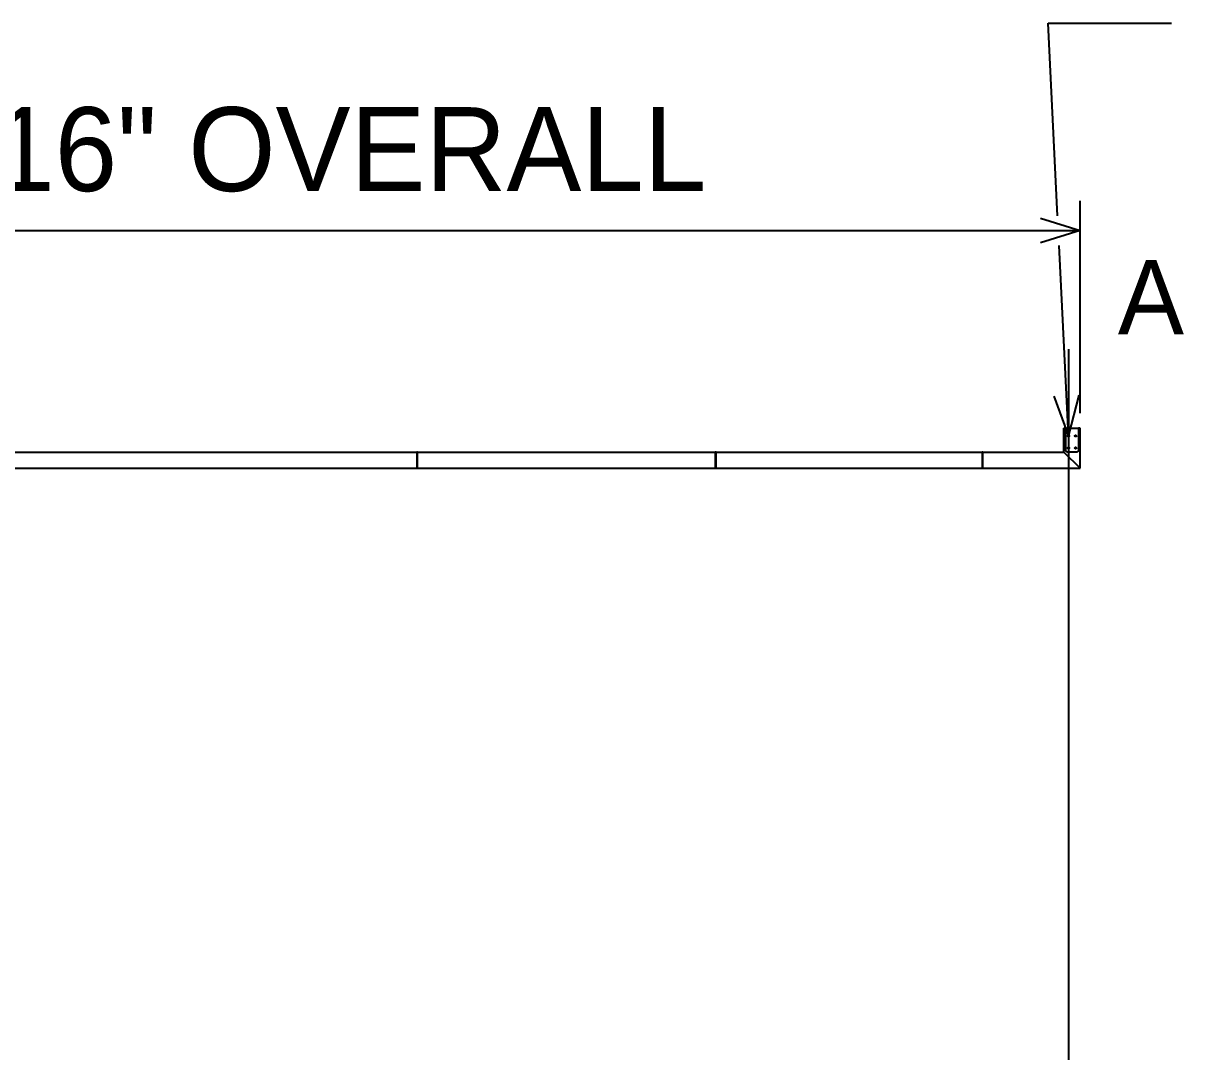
# Model space of a CAD drawing. Header units: inches. Extents: x 21 to 1475, y 21 to 947.
# Drawn here: x 588.2 to 731.8, y 676.9 to 804.2 of the extents above; entities that cross this region are included whole.
import ezdxf
from ezdxf.enums import TextEntityAlignment as Align

# ---------------------------------------------------------------- set-up
doc = ezdxf.new("R2010")
doc.units = ezdxf.units.IN
doc.header["$MEASUREMENT"] = 0

msp = doc.modelspace()

# ---------------------------------------------------------------- linework, layer by layer
at = {"layer": 'ANNOTATION'}
for p, q in [((716.18, 780.39), (715, 804.22)), ((715, 804.22), (730.28, 804.22)), ((718.97, 755.94), (718.97, 782.22)), ((714.08, 780.08), (718.97, 778.56)), ((491.03, 778.56), (718.97, 778.56)), ((718.97, 778.56), (714.08, 777.03)), ((717.53, 753.24), (716.36, 776.72)), ((717.53, 763.89), (717.53, 558.13)), ((718.81, 758.19), (717.53, 753.24)), ((717.53, 753.24), (715.76, 758.04))]:
    msp.add_line(p, q, dxfattribs=at)
at = {"layer": 'OUTLINE'}
for p, q in [((716.97, 751.14), (716.97, 754.11)), ((716.97, 751.14), (716.97, 754.11)), ((717.19, 754.11), (716.97, 754.11)), ((716.97, 754.11), (718.97, 754.11)), ((717.19, 751.36), (717.19, 754.11)), ((717.19, 754.11), (718.75, 754.11)), ((717.19, 751.36), (717.19, 754.11)), ((718.75, 754.11), (718.75, 751.36)), ((718.75, 754.11), (718.75, 751.36)), ((718.97, 754.11), (718.75, 754.11)), ((718.97, 749.14), (718.97, 754.11)), ((718.97, 749.14), (718.97, 754.11)), ((717.45, 753.15), (717.45, 753.16)), ((717.45, 753.16), (717.45, 753.16)), ((717.45, 753.16), (717.46, 753.16)), ((717.45, 753.15), (717.45, 753.16)), ((717.45, 753.16), (717.45, 753.16)), ((717.45, 753.16), (717.46, 753.16)), ((717.45, 753.14), (717.45, 753.15)), ((717.45, 753.15), (717.45, 753.15)), ((717.45, 753.15), (717.45, 753.15)), ((717.45, 753.14), (717.45, 753.15)), ((717.45, 753.15), (717.45, 753.15)), ((717.45, 753.15), (717.45, 753.15)), ((717.53, 753.14), (717.45, 753.14)), ((717.45, 753.13), (717.45, 753.14)), ((717.45, 753.14), (717.45, 753.14)), ((717.45, 753.13), (717.45, 753.14)), ((717.45, 753.14), (717.45, 753.14)), ((717.45, 753.12), (717.45, 753.13)), ((717.45, 753.13), (717.45, 753.13)), ((717.45, 753.13), (717.45, 753.13)), ((717.45, 753.12), (717.45, 753.13)), ((717.45, 753.13), (717.45, 753.13)), ((717.45, 753.13), (717.45, 753.13)), ((717.46, 753.12), (717.45, 753.12)), ((717.46, 753.12), (717.45, 753.12)), ((717.46, 753.18), (717.47, 753.19)), ((717.46, 753.18), (717.47, 753.19)), ((717.46, 753.17), (717.46, 753.18)), ((717.46, 753.18), (717.46, 753.18)), ((717.46, 753.18), (717.46, 753.18)), ((717.46, 753.17), (717.46, 753.18)), ((717.46, 753.18), (717.46, 753.18)), ((717.46, 753.18), (717.46, 753.18)), ((717.46, 753.16), (717.46, 753.17)), ((717.46, 753.17), (717.46, 753.17)), ((717.46, 753.16), (717.46, 753.17)), ((717.46, 753.17), (717.46, 753.17)), ((717.46, 753.11), (717.46, 753.12)), ((717.46, 753.11), (717.46, 753.12)), ((717.46, 753.1), (717.46, 753.11)), ((717.46, 753.11), (717.46, 753.11)), ((717.46, 753.11), (717.46, 753.11)), ((717.46, 753.1), (717.46, 753.11)), ((717.46, 753.11), (717.46, 753.11)), ((717.46, 753.11), (717.46, 753.11)), ((717.47, 753.1), (717.46, 753.1)), ((717.46, 753.1), (717.46, 753.1)), ((717.47, 753.1), (717.46, 753.1)), ((717.46, 753.1), (717.46, 753.1)), ((717.47, 753.19), (717.48, 753.2)), ((717.47, 753.19), (717.48, 753.2)), ((717.47, 753.19), (717.47, 753.19)), ((717.47, 753.19), (717.47, 753.19)), ((717.47, 753.19), (717.47, 753.19)), ((717.47, 753.19), (717.47, 753.19)), ((717.47, 753.19), (717.47, 753.19)), ((717.47, 753.19), (717.47, 753.19)), ((717.47, 753.09), (717.47, 753.1)), ((717.47, 753.09), (717.47, 753.1)), ((717.48, 753.08), (717.47, 753.09)), ((717.47, 753.09), (717.47, 753.09)), ((717.47, 753.09), (717.47, 753.09)), ((717.48, 753.08), (717.47, 753.09)), ((717.47, 753.09), (717.47, 753.09)), ((717.47, 753.09), (717.47, 753.09)), ((717.48, 753.2), (717.49, 753.21)), ((717.48, 753.2), (717.49, 753.21)), ((717.48, 753.2), (717.48, 753.2)), ((717.48, 753.2), (717.48, 753.2)), ((717.48, 753.2), (717.48, 753.2)), ((717.48, 753.2), (717.48, 753.2)), ((717.48, 753.2), (717.48, 753.2)), ((717.48, 753.2), (717.48, 753.2)), ((717.49, 753.08), (717.48, 753.08)), ((717.48, 753.08), (717.48, 753.08)), ((717.48, 753.08), (717.48, 753.08)), ((717.48, 753.08), (717.48, 753.08)), ((717.49, 753.08), (717.48, 753.08)), ((717.48, 753.08), (717.48, 753.08)), ((717.48, 753.08), (717.48, 753.08)), ((717.48, 753.08), (717.48, 753.08)), ((717.49, 753.21), (717.49, 753.21)), ((717.49, 753.21), (717.49, 753.21)), ((717.49, 753.21), (717.5, 753.21)), ((717.49, 753.21), (717.49, 753.21)), ((717.49, 753.21), (717.49, 753.21)), ((717.49, 753.21), (717.5, 753.21)), ((717.49, 753.07), (717.49, 753.08)), ((717.49, 753.07), (717.49, 753.08)), ((717.5, 753.07), (717.49, 753.07)), ((717.49, 753.07), (717.49, 753.07)), ((717.5, 753.07), (717.49, 753.07)), ((717.49, 753.07), (717.49, 753.07)), ((717.5, 753.21), (717.5, 753.22)), ((717.5, 753.22), (717.51, 753.22)), ((717.5, 753.21), (717.5, 753.22)), ((717.5, 753.22), (717.51, 753.22)), ((717.5, 753.21), (717.5, 753.21)), ((717.5, 753.21), (717.5, 753.21)), ((717.51, 753.07), (717.5, 753.07)), ((717.5, 753.07), (717.5, 753.07)), ((717.5, 753.07), (717.5, 753.07)), ((717.51, 753.07), (717.5, 753.07)), ((717.5, 753.07), (717.5, 753.07)), ((717.5, 753.07), (717.5, 753.07)), ((717.51, 753.22), (717.51, 753.22)), ((717.51, 753.22), (717.52, 753.22)), ((717.51, 753.22), (717.51, 753.22)), ((717.51, 753.22), (717.52, 753.22)), ((717.51, 753.06), (717.51, 753.07)), ((717.51, 753.06), (717.51, 753.07)), ((717.52, 753.06), (717.51, 753.06)), ((717.52, 753.06), (717.51, 753.06)), ((717.52, 753.22), (717.52, 753.22)), ((717.52, 753.22), (717.52, 753.22)), ((717.52, 753.22), (717.53, 753.22)), ((717.52, 753.22), (717.52, 753.22)), ((717.52, 753.22), (717.52, 753.22)), ((717.52, 753.22), (717.53, 753.22)), ((717.53, 753.06), (717.52, 753.06)), ((717.52, 753.06), (717.52, 753.06)), ((717.52, 753.06), (717.52, 753.06)), ((717.53, 753.06), (717.52, 753.06)), ((717.52, 753.06), (717.52, 753.06)), ((717.52, 753.06), (717.52, 753.06)), ((717.53, 753.22), (717.53, 753.22)), ((717.53, 753.22), (717.54, 753.22)), ((717.53, 753.22), (717.53, 753.22)), ((717.53, 753.22), (717.54, 753.22)), ((717.53, 753.14), (717.61, 753.14)), ((717.54, 753.06), (717.53, 753.06)), ((717.53, 753.06), (717.53, 753.06)), ((717.54, 753.06), (717.53, 753.06)), ((717.53, 753.06), (717.53, 753.06)), ((717.54, 753.22), (717.54, 753.22)), ((717.54, 753.22), (717.54, 753.22)), ((717.54, 753.22), (717.55, 753.22)), ((717.54, 753.22), (717.54, 753.22)), ((717.54, 753.22), (717.54, 753.22)), ((717.54, 753.22), (717.55, 753.22)), ((717.55, 753.06), (717.54, 753.06)), ((717.54, 753.06), (717.54, 753.06)), ((717.54, 753.06), (717.54, 753.06)), ((717.55, 753.06), (717.54, 753.06)), ((717.54, 753.06), (717.54, 753.06)), ((717.54, 753.06), (717.54, 753.06)), ((717.55, 753.22), (717.55, 753.22)), ((717.55, 753.22), (717.55, 753.22)), ((717.55, 753.22), (717.56, 753.22)), ((717.55, 753.22), (717.55, 753.22)), ((717.55, 753.22), (717.55, 753.22)), ((717.55, 753.22), (717.56, 753.22)), ((717.56, 753.07), (717.55, 753.07)), ((717.55, 753.07), (717.55, 753.06)), ((717.56, 753.07), (717.55, 753.07)), ((717.55, 753.07), (717.55, 753.06)), ((717.55, 753.06), (717.55, 753.06)), ((717.55, 753.06), (717.55, 753.06)), ((717.56, 753.22), (717.56, 753.21)), ((717.56, 753.22), (717.56, 753.21)), ((717.56, 753.21), (717.57, 753.21)), ((717.56, 753.21), (717.57, 753.21)), ((717.57, 753.07), (717.56, 753.07)), ((717.56, 753.07), (717.56, 753.07)), ((717.57, 753.07), (717.56, 753.07)), ((717.56, 753.07), (717.56, 753.07)), ((717.57, 753.21), (717.57, 753.21)), ((717.57, 753.21), (717.57, 753.21)), ((717.57, 753.21), (717.58, 753.21)), ((717.57, 753.21), (717.57, 753.21)), ((717.57, 753.21), (717.57, 753.21)), ((717.57, 753.21), (717.58, 753.21)), ((717.58, 753.08), (717.57, 753.07)), ((717.58, 753.08), (717.57, 753.07)), ((717.57, 753.07), (717.57, 753.07)), ((717.57, 753.07), (717.57, 753.07)), ((717.57, 753.07), (717.57, 753.07)), ((717.57, 753.07), (717.57, 753.07)), ((717.58, 753.21), (717.58, 753.2)), ((717.58, 753.21), (717.58, 753.2)), ((717.58, 753.2), (717.58, 753.2)), ((717.58, 753.2), (717.58, 753.2)), ((717.58, 753.2), (717.59, 753.2)), ((717.58, 753.2), (717.58, 753.2)), ((717.58, 753.2), (717.58, 753.2)), ((717.58, 753.2), (717.59, 753.2)), ((717.59, 753.08), (717.58, 753.08)), ((717.58, 753.08), (717.58, 753.08)), ((717.58, 753.08), (717.58, 753.08)), ((717.58, 753.08), (717.58, 753.08)), ((717.59, 753.08), (717.58, 753.08)), ((717.58, 753.08), (717.58, 753.08)), ((717.58, 753.08), (717.58, 753.08)), ((717.58, 753.08), (717.58, 753.08)), ((717.59, 753.2), (717.59, 753.19)), ((717.59, 753.2), (717.59, 753.19)), ((717.59, 753.19), (717.59, 753.19)), ((717.59, 753.19), (717.6, 753.19)), ((717.59, 753.19), (717.59, 753.19)), ((717.59, 753.19), (717.6, 753.19)), ((717.6, 753.09), (717.59, 753.09)), ((717.59, 753.09), (717.59, 753.09)), ((717.59, 753.09), (717.59, 753.08)), ((717.6, 753.09), (717.59, 753.09)), ((717.59, 753.09), (717.59, 753.09)), ((717.59, 753.09), (717.59, 753.08)), ((717.6, 753.19), (717.6, 753.19)), ((717.6, 753.19), (717.6, 753.18)), ((717.6, 753.19), (717.6, 753.19)), ((717.6, 753.19), (717.6, 753.18)), ((717.6, 753.18), (717.6, 753.18)), ((717.6, 753.18), (717.6, 753.18)), ((717.6, 753.18), (717.6, 753.17)), ((717.6, 753.18), (717.6, 753.18)), ((717.6, 753.18), (717.6, 753.18)), ((717.6, 753.18), (717.6, 753.17)), ((717.6, 753.17), (717.61, 753.17)), ((717.6, 753.17), (717.61, 753.17)), ((717.61, 753.11), (717.6, 753.11)), ((717.6, 753.11), (717.6, 753.11)), ((717.6, 753.11), (717.6, 753.1)), ((717.61, 753.11), (717.6, 753.11)), ((717.6, 753.11), (717.6, 753.11)), ((717.6, 753.11), (717.6, 753.1)), ((717.6, 753.1), (717.6, 753.1)), ((717.6, 753.1), (717.6, 753.1)), ((717.6, 753.1), (717.6, 753.09)), ((717.6, 753.1), (717.6, 753.1)), ((717.6, 753.1), (717.6, 753.1)), ((717.6, 753.1), (717.6, 753.09)), ((717.61, 753.17), (717.61, 753.16)), ((717.61, 753.17), (717.61, 753.16)), ((717.61, 753.16), (717.61, 753.16)), ((717.61, 753.16), (717.61, 753.16)), ((717.61, 753.16), (717.61, 753.15)), ((717.61, 753.16), (717.61, 753.16)), ((717.61, 753.16), (717.61, 753.16)), ((717.61, 753.16), (717.61, 753.15)), ((717.61, 753.15), (717.61, 753.15)), ((717.61, 753.15), (717.61, 753.15)), ((717.61, 753.15), (717.61, 753.14)), ((717.61, 753.15), (717.61, 753.15)), ((717.61, 753.15), (717.61, 753.15)), ((717.61, 753.15), (717.61, 753.14)), ((717.61, 753.14), (717.61, 753.14)), ((717.61, 753.14), (717.61, 753.13)), ((717.61, 753.14), (717.61, 753.14)), ((717.61, 753.14), (717.61, 753.13)), ((717.61, 753.13), (717.61, 753.13)), ((717.61, 753.13), (717.61, 753.13)), ((717.61, 753.13), (717.61, 753.12)), ((717.61, 753.13), (717.61, 753.13)), ((717.61, 753.13), (717.61, 753.13)), ((717.61, 753.13), (717.61, 753.12)), ((717.61, 753.12), (717.61, 753.12)), ((717.61, 753.12), (717.61, 753.11)), ((717.61, 753.12), (717.61, 753.12)), ((717.61, 753.12), (717.61, 753.11)), ((718.33, 753.17), (718.33, 753.18)), ((718.33, 753.18), (718.34, 753.18)), ((718.33, 753.17), (718.33, 753.18)), ((718.33, 753.18), (718.34, 753.18)), ((718.33, 753.16), (718.33, 753.17)), ((718.33, 753.17), (718.33, 753.17)), ((718.33, 753.16), (718.33, 753.17)), ((718.33, 753.17), (718.33, 753.17)), ((718.33, 753.15), (718.33, 753.16)), ((718.33, 753.16), (718.33, 753.16)), ((718.33, 753.16), (718.33, 753.16)), ((718.33, 753.15), (718.33, 753.16)), ((718.33, 753.16), (718.33, 753.16)), ((718.33, 753.16), (718.33, 753.16)), ((718.33, 753.14), (718.33, 753.15)), ((718.33, 753.15), (718.33, 753.15)), ((718.33, 753.15), (718.33, 753.15)), ((718.33, 753.14), (718.33, 753.15)), ((718.33, 753.15), (718.33, 753.15)), ((718.33, 753.15), (718.33, 753.15)), ((718.33, 753.13), (718.33, 753.14)), ((718.33, 753.14), (718.33, 753.14)), ((718.41, 753.14), (718.33, 753.14)), ((718.33, 753.13), (718.33, 753.14)), ((718.33, 753.14), (718.33, 753.14)), ((718.33, 753.12), (718.33, 753.13)), ((718.33, 753.13), (718.33, 753.13)), ((718.33, 753.13), (718.33, 753.13)), ((718.33, 753.12), (718.33, 753.13)), ((718.33, 753.13), (718.33, 753.13)), ((718.33, 753.13), (718.33, 753.13)), ((718.33, 753.11), (718.33, 753.12)), ((718.33, 753.12), (718.33, 753.12)), ((718.33, 753.11), (718.33, 753.12)), ((718.33, 753.12), (718.33, 753.12)), ((718.34, 753.1), (718.33, 753.11)), ((718.33, 753.11), (718.33, 753.11)), ((718.33, 753.11), (718.33, 753.11)), ((718.34, 753.1), (718.33, 753.11)), ((718.33, 753.11), (718.33, 753.11)), ((718.33, 753.11), (718.33, 753.11)), ((718.34, 753.18), (718.34, 753.19)), ((718.34, 753.19), (718.34, 753.19)), ((718.34, 753.19), (718.34, 753.19)), ((718.34, 753.19), (718.35, 753.19)), ((718.34, 753.18), (718.34, 753.19)), ((718.34, 753.19), (718.34, 753.19)), ((718.34, 753.19), (718.34, 753.19)), ((718.34, 753.19), (718.35, 753.19)), ((718.34, 753.18), (718.34, 753.18)), ((718.34, 753.18), (718.34, 753.18)), ((718.34, 753.09), (718.34, 753.1)), ((718.34, 753.1), (718.34, 753.1)), ((718.34, 753.1), (718.34, 753.1)), ((718.34, 753.09), (718.34, 753.1)), ((718.34, 753.1), (718.34, 753.1)), ((718.34, 753.1), (718.34, 753.1)), ((718.35, 753.09), (718.34, 753.09)), ((718.34, 753.09), (718.34, 753.09)), ((718.35, 753.09), (718.34, 753.09)), ((718.34, 753.09), (718.34, 753.09)), ((718.35, 753.19), (718.35, 753.2)), ((718.35, 753.2), (718.35, 753.2)), ((718.35, 753.2), (718.36, 753.2)), ((718.35, 753.19), (718.35, 753.2)), ((718.35, 753.2), (718.35, 753.2)), ((718.35, 753.2), (718.36, 753.2)), ((718.35, 753.08), (718.35, 753.09)), ((718.35, 753.08), (718.35, 753.09)), ((718.36, 753.08), (718.35, 753.08)), ((718.35, 753.08), (718.35, 753.08)), ((718.36, 753.08), (718.35, 753.08)), ((718.35, 753.08), (718.35, 753.08)), ((718.36, 753.2), (718.36, 753.21)), ((718.36, 753.21), (718.37, 753.21)), ((718.36, 753.2), (718.36, 753.21)), ((718.36, 753.21), (718.37, 753.21)), ((718.36, 753.2), (718.36, 753.2)), ((718.36, 753.2), (718.36, 753.2)), ((718.37, 753.07), (718.36, 753.08)), ((718.36, 753.08), (718.36, 753.08)), ((718.36, 753.08), (718.36, 753.08)), ((718.37, 753.07), (718.36, 753.08)), ((718.36, 753.08), (718.36, 753.08)), ((718.36, 753.08), (718.36, 753.08)), ((718.37, 753.21), (718.37, 753.21)), ((718.37, 753.21), (718.37, 753.21)), ((718.37, 753.21), (718.38, 753.21)), ((718.37, 753.21), (718.37, 753.21)), ((718.37, 753.21), (718.37, 753.21)), ((718.37, 753.21), (718.38, 753.21)), ((718.38, 753.07), (718.37, 753.07)), ((718.37, 753.07), (718.37, 753.07)), ((718.37, 753.07), (718.37, 753.07)), ((718.38, 753.07), (718.37, 753.07)), ((718.37, 753.07), (718.37, 753.07)), ((718.37, 753.07), (718.37, 753.07)), ((718.38, 753.21), (718.38, 753.22)), ((718.38, 753.22), (718.38, 753.22)), ((718.38, 753.22), (718.39, 753.22)), ((718.38, 753.21), (718.38, 753.22)), ((718.38, 753.22), (718.38, 753.22)), ((718.38, 753.22), (718.39, 753.22)), ((718.39, 753.06), (718.38, 753.07)), ((718.38, 753.07), (718.38, 753.07)), ((718.38, 753.07), (718.38, 753.07)), ((718.39, 753.06), (718.38, 753.07)), ((718.38, 753.07), (718.38, 753.07)), ((718.38, 753.07), (718.38, 753.07)), ((718.39, 753.22), (718.39, 753.22)), ((718.39, 753.22), (718.39, 753.22)), ((718.39, 753.22), (718.4, 753.22)), ((718.39, 753.22), (718.39, 753.22)), ((718.39, 753.22), (718.39, 753.22)), ((718.39, 753.22), (718.4, 753.22)), ((718.4, 753.06), (718.39, 753.06)), ((718.39, 753.06), (718.39, 753.06)), ((718.39, 753.06), (718.39, 753.06)), ((718.4, 753.06), (718.39, 753.06)), ((718.39, 753.06), (718.39, 753.06)), ((718.39, 753.06), (718.39, 753.06)), ((718.4, 753.22), (718.4, 753.22)), ((718.4, 753.22), (718.41, 753.22)), ((718.4, 753.22), (718.4, 753.22)), ((718.4, 753.22), (718.41, 753.22)), ((718.41, 753.06), (718.4, 753.06)), ((718.4, 753.06), (718.4, 753.06)), ((718.41, 753.06), (718.4, 753.06)), ((718.4, 753.06), (718.4, 753.06)), ((718.41, 753.22), (718.41, 753.22)), ((718.41, 753.22), (718.41, 753.22)), ((718.41, 753.22), (718.42, 753.22)), ((718.41, 753.22), (718.41, 753.22)), ((718.41, 753.22), (718.41, 753.22)), ((718.41, 753.22), (718.42, 753.22)), ((718.41, 753.14), (718.49, 753.14)), ((718.42, 753.06), (718.41, 753.06)), ((718.41, 753.06), (718.41, 753.06)), ((718.41, 753.06), (718.41, 753.06)), ((718.42, 753.06), (718.41, 753.06)), ((718.41, 753.06), (718.41, 753.06)), ((718.41, 753.06), (718.41, 753.06)), ((718.42, 753.22), (718.42, 753.22)), ((718.42, 753.22), (718.43, 753.22)), ((718.42, 753.22), (718.42, 753.22)), ((718.42, 753.22), (718.43, 753.22)), ((718.43, 753.06), (718.42, 753.06)), ((718.42, 753.06), (718.42, 753.06)), ((718.43, 753.06), (718.42, 753.06)), ((718.42, 753.06), (718.42, 753.06)), ((718.43, 753.22), (718.43, 753.22)), ((718.43, 753.22), (718.43, 753.22)), ((718.43, 753.22), (718.44, 753.21)), ((718.43, 753.22), (718.43, 753.22)), ((718.43, 753.22), (718.43, 753.22)), ((718.43, 753.22), (718.44, 753.21)), ((718.44, 753.07), (718.43, 753.07)), ((718.43, 753.07), (718.43, 753.07)), ((718.43, 753.07), (718.43, 753.06)), ((718.44, 753.07), (718.43, 753.07)), ((718.43, 753.07), (718.43, 753.07)), ((718.43, 753.07), (718.43, 753.06)), ((718.44, 753.21), (718.44, 753.21)), ((718.44, 753.21), (718.44, 753.21)), ((718.44, 753.21), (718.45, 753.21)), ((718.44, 753.21), (718.44, 753.21)), ((718.44, 753.21), (718.44, 753.21)), ((718.44, 753.21), (718.45, 753.21)), ((718.45, 753.07), (718.44, 753.07)), ((718.44, 753.07), (718.44, 753.07)), ((718.44, 753.07), (718.44, 753.07)), ((718.45, 753.07), (718.44, 753.07)), ((718.44, 753.07), (718.44, 753.07)), ((718.44, 753.07), (718.44, 753.07)), ((718.45, 753.21), (718.45, 753.21)), ((718.45, 753.21), (718.45, 753.2)), ((718.45, 753.21), (718.45, 753.21)), ((718.45, 753.21), (718.45, 753.2)), ((718.45, 753.2), (718.46, 753.2)), ((718.45, 753.2), (718.46, 753.2)), ((718.46, 753.08), (718.45, 753.08)), ((718.45, 753.08), (718.45, 753.08)), ((718.45, 753.08), (718.45, 753.07)), ((718.46, 753.08), (718.45, 753.08)), ((718.45, 753.08), (718.45, 753.08)), ((718.45, 753.08), (718.45, 753.07)), ((718.46, 753.2), (718.46, 753.2)), ((718.46, 753.2), (718.46, 753.2)), ((718.46, 753.2), (718.47, 753.19)), ((718.46, 753.2), (718.46, 753.2)), ((718.46, 753.2), (718.46, 753.2)), ((718.46, 753.2), (718.47, 753.19)), ((718.47, 753.09), (718.46, 753.08)), ((718.47, 753.09), (718.46, 753.08)), ((718.46, 753.08), (718.46, 753.08)), ((718.46, 753.08), (718.46, 753.08)), ((718.46, 753.08), (718.46, 753.08)), ((718.46, 753.08), (718.46, 753.08)), ((718.47, 753.19), (718.47, 753.19)), ((718.47, 753.19), (718.47, 753.19)), ((718.47, 753.19), (718.47, 753.19)), ((718.47, 753.19), (718.47, 753.18)), ((718.47, 753.19), (718.47, 753.19)), ((718.47, 753.19), (718.47, 753.19)), ((718.47, 753.19), (718.47, 753.19)), ((718.47, 753.19), (718.47, 753.18)), ((718.47, 753.18), (718.48, 753.18)), ((718.47, 753.18), (718.48, 753.18)), ((718.48, 753.1), (718.47, 753.1)), ((718.47, 753.1), (718.47, 753.1)), ((718.47, 753.1), (718.47, 753.09)), ((718.48, 753.1), (718.47, 753.1)), ((718.47, 753.1), (718.47, 753.1)), ((718.47, 753.1), (718.47, 753.09)), ((718.47, 753.09), (718.47, 753.09)), ((718.47, 753.09), (718.47, 753.09)), ((718.47, 753.09), (718.47, 753.09)), ((718.47, 753.09), (718.47, 753.09)), ((718.48, 753.18), (718.48, 753.18)), ((718.48, 753.18), (718.48, 753.17)), ((718.48, 753.18), (718.48, 753.18)), ((718.48, 753.18), (718.48, 753.17)), ((718.48, 753.17), (718.48, 753.17)), ((718.48, 753.17), (718.48, 753.16)), ((718.48, 753.17), (718.48, 753.17)), ((718.48, 753.17), (718.48, 753.16)), ((718.48, 753.16), (718.48, 753.16)), ((718.48, 753.16), (718.48, 753.16)), ((718.48, 753.16), (718.48, 753.15)), ((718.48, 753.16), (718.48, 753.16)), ((718.48, 753.16), (718.48, 753.16)), ((718.48, 753.16), (718.48, 753.15)), ((718.48, 753.15), (718.49, 753.15)), ((718.48, 753.15), (718.49, 753.15)), ((718.49, 753.13), (718.48, 753.13)), ((718.48, 753.13), (718.48, 753.13)), ((718.48, 753.13), (718.48, 753.12)), ((718.49, 753.13), (718.48, 753.13)), ((718.48, 753.13), (718.48, 753.13)), ((718.48, 753.13), (718.48, 753.12)), ((718.48, 753.12), (718.48, 753.12)), ((718.48, 753.12), (718.48, 753.11)), ((718.48, 753.12), (718.48, 753.12)), ((718.48, 753.12), (718.48, 753.11)), ((718.48, 753.11), (718.48, 753.11)), ((718.48, 753.11), (718.48, 753.11)), ((718.48, 753.11), (718.48, 753.1)), ((718.48, 753.11), (718.48, 753.11)), ((718.48, 753.11), (718.48, 753.11)), ((718.48, 753.11), (718.48, 753.1)), ((718.49, 753.15), (718.49, 753.15)), ((718.49, 753.15), (718.49, 753.14)), ((718.49, 753.15), (718.49, 753.15)), ((718.49, 753.15), (718.49, 753.14)), ((718.49, 753.14), (718.49, 753.14)), ((718.49, 753.14), (718.49, 753.13)), ((718.49, 753.14), (718.49, 753.14)), ((718.49, 753.14), (718.49, 753.13)), ((559.9, 751.14), (636.9, 751.14)), ((560.01, 751.14), (637.01, 751.14)), ((637.01, 751.14), (636.9, 751.14)), ((636.9, 751.14), (673.84, 751.14)), ((636.9, 751.14), (636.9, 749.14)), ((637.01, 751.14), (673.95, 751.14)), ((637.01, 749.14), (637.01, 751.14)), ((673.84, 751.14), (673.84, 749.14)), ((673.84, 751.14), (706.84, 751.14)), ((673.95, 751.14), (673.84, 751.14)), ((673.95, 751.14), (706.95, 751.14)), ((673.95, 749.14), (673.95, 751.14)), ((706.95, 751.14), (706.84, 751.14)), ((706.84, 751.14), (716.97, 751.14)), ((706.84, 751.14), (706.84, 749.14)), ((706.95, 751.14), (716.97, 751.14)), ((706.95, 749.14), (706.95, 751.14)), ((716.97, 751.14), (718.97, 749.14)), ((718.97, 749.14), (716.97, 751.14)), ((717.19, 751.35), (717.19, 751.36)), ((717.19, 751.36), (717.19, 751.36)), ((717.19, 751.35), (717.19, 751.36)), ((717.19, 751.36), (717.19, 751.36)), ((717.19, 751.34), (717.19, 751.35)), ((717.19, 751.34), (717.19, 751.35)), ((717.19, 751.33), (717.19, 751.34)), ((717.19, 751.34), (717.19, 751.34)), ((717.19, 751.33), (717.19, 751.34)), ((717.19, 751.34), (717.19, 751.34)), ((717.19, 751.32), (717.19, 751.33)), ((717.19, 751.33), (717.19, 751.33)), ((717.19, 751.32), (717.19, 751.33)), ((717.19, 751.33), (717.19, 751.33)), ((717.19, 751.31), (717.19, 751.32)), ((717.19, 751.31), (717.19, 751.32)), ((717.2, 751.3), (717.19, 751.31)), ((717.19, 751.31), (717.19, 751.31)), ((717.2, 751.3), (717.19, 751.31)), ((717.19, 751.31), (717.19, 751.31)), ((717.2, 751.29), (717.2, 751.3)), ((717.2, 751.3), (717.2, 751.3)), ((717.2, 751.29), (717.2, 751.3)), ((717.2, 751.3), (717.2, 751.3)), ((717.2, 751.28), (717.2, 751.29)), ((717.2, 751.28), (717.2, 751.29)), ((717.21, 751.27), (717.2, 751.28)), ((717.2, 751.28), (717.2, 751.28)), ((717.21, 751.27), (717.2, 751.28)), ((717.2, 751.28), (717.2, 751.28)), ((717.21, 751.26), (717.21, 751.27)), ((717.21, 751.27), (717.21, 751.27)), ((717.21, 751.26), (717.21, 751.27)), ((717.21, 751.27), (717.21, 751.27)), ((717.22, 751.25), (717.21, 751.26)), ((717.21, 751.26), (717.21, 751.26)), ((717.22, 751.25), (717.21, 751.26)), ((717.21, 751.26), (717.21, 751.26)), ((717.22, 751.24), (717.22, 751.25)), ((717.22, 751.24), (717.22, 751.25)), ((717.22, 751.23), (717.22, 751.24)), ((717.22, 751.24), (717.22, 751.24)), ((717.22, 751.23), (717.22, 751.24)), ((717.22, 751.24), (717.22, 751.24)), ((717.23, 751.23), (717.22, 751.23)), ((717.23, 751.23), (717.22, 751.23)), ((717.23, 751.22), (717.23, 751.23)), ((717.23, 751.22), (717.23, 751.23)), ((717.24, 751.21), (717.23, 751.22)), ((717.23, 751.22), (717.23, 751.22)), ((717.24, 751.21), (717.23, 751.22)), ((717.23, 751.22), (717.23, 751.22)), ((717.25, 751.2), (717.24, 751.21)), ((717.24, 751.21), (717.24, 751.21)), ((717.25, 751.2), (717.24, 751.21)), ((717.24, 751.21), (717.24, 751.21)), ((717.25, 751.19), (717.25, 751.2)), ((717.25, 751.2), (717.25, 751.2)), ((717.25, 751.19), (717.25, 751.2)), ((717.25, 751.2), (717.25, 751.2)), ((717.26, 751.19), (717.25, 751.19)), ((717.26, 751.19), (717.25, 751.19)), ((717.27, 751.18), (717.26, 751.19)), ((717.26, 751.19), (717.26, 751.19)), ((717.27, 751.18), (717.26, 751.19)), ((717.26, 751.19), (717.26, 751.19)), ((717.28, 751.17), (717.27, 751.18)), ((717.27, 751.18), (717.27, 751.18)), ((717.28, 751.17), (717.27, 751.18)), ((717.27, 751.18), (717.27, 751.18)), ((717.29, 751.16), (717.28, 751.17)), ((717.28, 751.17), (717.28, 751.17)), ((717.28, 751.17), (717.28, 751.17)), ((717.29, 751.16), (717.28, 751.17)), ((717.28, 751.17), (717.28, 751.17)), ((717.28, 751.17), (717.28, 751.17)), ((717.3, 751.15), (717.29, 751.16)), ((717.29, 751.16), (717.29, 751.16)), ((717.3, 751.15), (717.29, 751.16)), ((717.29, 751.16), (717.29, 751.16)), ((717.31, 751.15), (717.3, 751.15)), ((717.31, 751.15), (717.3, 751.15)), ((717.32, 751.14), (717.31, 751.15)), ((717.31, 751.15), (717.31, 751.15)), ((717.32, 751.14), (717.31, 751.15)), ((717.31, 751.15), (717.31, 751.15)), ((717.33, 751.14), (717.32, 751.14)), ((717.32, 751.14), (717.32, 751.14)), ((717.33, 751.14), (717.32, 751.14)), ((717.32, 751.14), (717.32, 751.14)), ((717.34, 751.13), (717.33, 751.14)), ((717.33, 751.14), (717.33, 751.14)), ((717.34, 751.13), (717.33, 751.14)), ((717.33, 751.14), (717.33, 751.14)), ((717.35, 751.13), (717.34, 751.13)), ((717.34, 751.13), (717.34, 751.13)), ((717.35, 751.13), (717.34, 751.13)), ((717.34, 751.13), (717.34, 751.13)), ((717.36, 751.12), (717.35, 751.13)), ((717.35, 751.13), (717.35, 751.13)), ((717.36, 751.12), (717.35, 751.13)), ((717.35, 751.13), (717.35, 751.13)), ((717.37, 751.12), (717.36, 751.12)), ((717.37, 751.12), (717.36, 751.12)), ((717.38, 751.12), (717.37, 751.12)), ((717.37, 751.12), (717.37, 751.12)), ((717.38, 751.12), (717.37, 751.12)), ((717.37, 751.12), (717.37, 751.12)), ((717.39, 751.12), (717.38, 751.12)), ((717.38, 751.12), (717.38, 751.12)), ((717.39, 751.12), (717.38, 751.12)), ((717.38, 751.12), (717.38, 751.12)), ((717.4, 751.12), (717.39, 751.12)), ((717.4, 751.12), (717.39, 751.12)), ((717.41, 751.11), (717.4, 751.12)), ((717.4, 751.12), (717.4, 751.12)), ((717.41, 751.11), (717.4, 751.12)), ((717.4, 751.12), (717.4, 751.12)), ((717.42, 751.11), (717.41, 751.11)), ((717.41, 751.11), (717.41, 751.11)), ((717.42, 751.11), (717.41, 751.11)), ((717.41, 751.11), (717.41, 751.11)), ((717.43, 751.11), (717.42, 751.11)), ((717.43, 751.11), (717.42, 751.11)), ((717.44, 751.11), (717.43, 751.11)), ((717.43, 751.11), (717.43, 751.11)), ((717.44, 751.11), (717.43, 751.11)), ((717.43, 751.11), (717.43, 751.11)), ((718.5, 751.11), (717.44, 751.11)), ((718.5, 751.11), (717.44, 751.11)), ((717.45, 751.65), (717.45, 751.66)), ((717.45, 751.66), (717.45, 751.66)), ((717.45, 751.66), (717.46, 751.66)), ((717.45, 751.65), (717.45, 751.66)), ((717.45, 751.66), (717.45, 751.66)), ((717.45, 751.66), (717.46, 751.66)), ((717.45, 751.64), (717.45, 751.65)), ((717.45, 751.65), (717.45, 751.65)), ((717.45, 751.65), (717.45, 751.65)), ((717.45, 751.64), (717.45, 751.65)), ((717.45, 751.65), (717.45, 751.65)), ((717.45, 751.65), (717.45, 751.65)), ((717.45, 751.63), (717.45, 751.64)), ((717.45, 751.64), (717.45, 751.64)), ((717.45, 751.63), (717.45, 751.64)), ((717.45, 751.64), (717.45, 751.64)), ((717.53, 751.64), (717.45, 751.64)), ((717.45, 751.62), (717.45, 751.63)), ((717.45, 751.63), (717.45, 751.63)), ((717.45, 751.63), (717.45, 751.63)), ((717.45, 751.62), (717.45, 751.63)), ((717.45, 751.63), (717.45, 751.63)), ((717.45, 751.63), (717.45, 751.63)), ((717.46, 751.62), (717.45, 751.62)), ((717.46, 751.62), (717.45, 751.62)), ((717.46, 751.68), (717.47, 751.69)), ((717.46, 751.68), (717.47, 751.69)), ((717.46, 751.67), (717.46, 751.68)), ((717.46, 751.68), (717.46, 751.68)), ((717.46, 751.68), (717.46, 751.68)), ((717.46, 751.67), (717.46, 751.68)), ((717.46, 751.68), (717.46, 751.68)), ((717.46, 751.68), (717.46, 751.68)), ((717.46, 751.66), (717.46, 751.67)), ((717.46, 751.67), (717.46, 751.67)), ((717.46, 751.66), (717.46, 751.67)), ((717.46, 751.67), (717.46, 751.67)), ((717.46, 751.61), (717.46, 751.62)), ((717.46, 751.61), (717.46, 751.62)), ((717.46, 751.6), (717.46, 751.61)), ((717.46, 751.61), (717.46, 751.61)), ((717.46, 751.61), (717.46, 751.61)), ((717.46, 751.6), (717.46, 751.61)), ((717.46, 751.61), (717.46, 751.61)), ((717.46, 751.61), (717.46, 751.61)), ((717.47, 751.6), (717.46, 751.6)), ((717.46, 751.6), (717.46, 751.6)), ((717.47, 751.6), (717.46, 751.6)), ((717.46, 751.6), (717.46, 751.6)), ((717.47, 751.69), (717.48, 751.7)), ((717.47, 751.69), (717.48, 751.7)), ((717.47, 751.69), (717.47, 751.69)), ((717.47, 751.69), (717.47, 751.69)), ((717.47, 751.69), (717.47, 751.69)), ((717.47, 751.69), (717.47, 751.69)), ((717.47, 751.69), (717.47, 751.69)), ((717.47, 751.69), (717.47, 751.69)), ((717.47, 751.59), (717.47, 751.6)), ((717.47, 751.59), (717.47, 751.6)), ((717.48, 751.58), (717.47, 751.59)), ((717.47, 751.59), (717.47, 751.59)), ((717.47, 751.59), (717.47, 751.59)), ((717.48, 751.58), (717.47, 751.59)), ((717.47, 751.59), (717.47, 751.59)), ((717.47, 751.59), (717.47, 751.59)), ((717.48, 751.7), (717.49, 751.71)), ((717.48, 751.7), (717.49, 751.71)), ((717.48, 751.7), (717.48, 751.7)), ((717.48, 751.7), (717.48, 751.7)), ((717.48, 751.7), (717.48, 751.7)), ((717.48, 751.7), (717.48, 751.7)), ((717.48, 751.7), (717.48, 751.7)), ((717.48, 751.7), (717.48, 751.7)), ((717.49, 751.58), (717.48, 751.58)), ((717.48, 751.58), (717.48, 751.58)), ((717.48, 751.58), (717.48, 751.58)), ((717.48, 751.58), (717.48, 751.58)), ((717.49, 751.58), (717.48, 751.58)), ((717.48, 751.58), (717.48, 751.58)), ((717.48, 751.58), (717.48, 751.58)), ((717.48, 751.58), (717.48, 751.58)), ((717.49, 751.71), (717.49, 751.71)), ((717.49, 751.71), (717.49, 751.71)), ((717.49, 751.71), (717.5, 751.71)), ((717.49, 751.71), (717.49, 751.71)), ((717.49, 751.71), (717.49, 751.71)), ((717.49, 751.71), (717.5, 751.71)), ((717.49, 751.57), (717.49, 751.58)), ((717.49, 751.57), (717.49, 751.58)), ((717.5, 751.57), (717.49, 751.57)), ((717.49, 751.57), (717.49, 751.57)), ((717.5, 751.57), (717.49, 751.57)), ((717.49, 751.57), (717.49, 751.57)), ((717.5, 751.71), (717.5, 751.72)), ((717.5, 751.72), (717.51, 751.72)), ((717.5, 751.71), (717.5, 751.72)), ((717.5, 751.72), (717.51, 751.72)), ((717.5, 751.71), (717.5, 751.71)), ((717.5, 751.71), (717.5, 751.71)), ((717.51, 751.57), (717.5, 751.57)), ((717.5, 751.57), (717.5, 751.57)), ((717.5, 751.57), (717.5, 751.57)), ((717.51, 751.57), (717.5, 751.57)), ((717.5, 751.57), (717.5, 751.57)), ((717.5, 751.57), (717.5, 751.57)), ((717.51, 751.72), (717.51, 751.72)), ((717.51, 751.72), (717.52, 751.72)), ((717.51, 751.72), (717.51, 751.72)), ((717.51, 751.72), (717.52, 751.72)), ((717.51, 751.56), (717.51, 751.57)), ((717.51, 751.56), (717.51, 751.57)), ((717.52, 751.56), (717.51, 751.56)), ((717.52, 751.56), (717.51, 751.56)), ((717.52, 751.72), (717.52, 751.72)), ((717.52, 751.72), (717.52, 751.72)), ((717.52, 751.72), (717.53, 751.72)), ((717.52, 751.72), (717.52, 751.72)), ((717.52, 751.72), (717.52, 751.72)), ((717.52, 751.72), (717.53, 751.72)), ((717.53, 751.56), (717.52, 751.56)), ((717.52, 751.56), (717.52, 751.56)), ((717.52, 751.56), (717.52, 751.56)), ((717.53, 751.56), (717.52, 751.56)), ((717.52, 751.56), (717.52, 751.56)), ((717.52, 751.56), (717.52, 751.56)), ((717.53, 751.72), (717.53, 751.72)), ((717.53, 751.72), (717.54, 751.72)), ((717.53, 751.72), (717.53, 751.72)), ((717.53, 751.72), (717.54, 751.72)), ((717.53, 751.64), (717.61, 751.64)), ((717.54, 751.56), (717.53, 751.56)), ((717.53, 751.56), (717.53, 751.56)), ((717.54, 751.56), (717.53, 751.56)), ((717.53, 751.56), (717.53, 751.56)), ((717.54, 751.72), (717.54, 751.72)), ((717.54, 751.72), (717.54, 751.72)), ((717.54, 751.72), (717.55, 751.72)), ((717.54, 751.72), (717.54, 751.72)), ((717.54, 751.72), (717.54, 751.72)), ((717.54, 751.72), (717.55, 751.72)), ((717.55, 751.56), (717.54, 751.56)), ((717.54, 751.56), (717.54, 751.56)), ((717.54, 751.56), (717.54, 751.56)), ((717.55, 751.56), (717.54, 751.56)), ((717.54, 751.56), (717.54, 751.56)), ((717.54, 751.56), (717.54, 751.56)), ((717.55, 751.72), (717.55, 751.72)), ((717.55, 751.72), (717.55, 751.72)), ((717.55, 751.72), (717.56, 751.72)), ((717.55, 751.72), (717.55, 751.72)), ((717.55, 751.72), (717.55, 751.72)), ((717.55, 751.72), (717.56, 751.72)), ((717.56, 751.57), (717.55, 751.57)), ((717.55, 751.57), (717.55, 751.56)), ((717.56, 751.57), (717.55, 751.57)), ((717.55, 751.57), (717.55, 751.56)), ((717.55, 751.56), (717.55, 751.56)), ((717.55, 751.56), (717.55, 751.56)), ((717.56, 751.72), (717.56, 751.71)), ((717.56, 751.72), (717.56, 751.71)), ((717.56, 751.71), (717.57, 751.71)), ((717.56, 751.71), (717.57, 751.71)), ((717.57, 751.57), (717.56, 751.57)), ((717.56, 751.57), (717.56, 751.57)), ((717.57, 751.57), (717.56, 751.57)), ((717.56, 751.57), (717.56, 751.57)), ((717.57, 751.71), (717.57, 751.71)), ((717.57, 751.71), (717.57, 751.71)), ((717.57, 751.71), (717.58, 751.71)), ((717.57, 751.71), (717.57, 751.71)), ((717.57, 751.71), (717.57, 751.71)), ((717.57, 751.71), (717.58, 751.71)), ((717.58, 751.58), (717.57, 751.57)), ((717.58, 751.58), (717.57, 751.57)), ((717.57, 751.57), (717.57, 751.57)), ((717.57, 751.57), (717.57, 751.57)), ((717.57, 751.57), (717.57, 751.57)), ((717.57, 751.57), (717.57, 751.57)), ((717.58, 751.71), (717.58, 751.7)), ((717.58, 751.71), (717.58, 751.7)), ((717.58, 751.7), (717.58, 751.7)), ((717.58, 751.7), (717.58, 751.7)), ((717.58, 751.7), (717.59, 751.7)), ((717.58, 751.7), (717.58, 751.7)), ((717.58, 751.7), (717.58, 751.7)), ((717.58, 751.7), (717.59, 751.7)), ((717.59, 751.58), (717.58, 751.58)), ((717.58, 751.58), (717.58, 751.58)), ((717.58, 751.58), (717.58, 751.58)), ((717.58, 751.58), (717.58, 751.58)), ((717.59, 751.58), (717.58, 751.58)), ((717.58, 751.58), (717.58, 751.58)), ((717.58, 751.58), (717.58, 751.58)), ((717.58, 751.58), (717.58, 751.58)), ((717.59, 751.7), (717.59, 751.69)), ((717.59, 751.7), (717.59, 751.69)), ((717.59, 751.69), (717.59, 751.69)), ((717.59, 751.69), (717.6, 751.69)), ((717.59, 751.69), (717.59, 751.69)), ((717.59, 751.69), (717.6, 751.69)), ((717.6, 751.59), (717.59, 751.59)), ((717.59, 751.59), (717.59, 751.59)), ((717.59, 751.59), (717.59, 751.58)), ((717.6, 751.59), (717.59, 751.59)), ((717.59, 751.59), (717.59, 751.59)), ((717.59, 751.59), (717.59, 751.58)), ((717.6, 751.69), (717.6, 751.69)), ((717.6, 751.69), (717.6, 751.68)), ((717.6, 751.69), (717.6, 751.69)), ((717.6, 751.69), (717.6, 751.68)), ((717.6, 751.68), (717.6, 751.68)), ((717.6, 751.68), (717.6, 751.68)), ((717.6, 751.68), (717.6, 751.67)), ((717.6, 751.68), (717.6, 751.68)), ((717.6, 751.68), (717.6, 751.68)), ((717.6, 751.68), (717.6, 751.67)), ((717.6, 751.67), (717.61, 751.67)), ((717.6, 751.67), (717.61, 751.67)), ((717.61, 751.61), (717.6, 751.61)), ((717.6, 751.61), (717.6, 751.61)), ((717.6, 751.61), (717.6, 751.6)), ((717.61, 751.61), (717.6, 751.61)), ((717.6, 751.61), (717.6, 751.61)), ((717.6, 751.61), (717.6, 751.6)), ((717.6, 751.6), (717.6, 751.6)), ((717.6, 751.6), (717.6, 751.6)), ((717.6, 751.6), (717.6, 751.59)), ((717.6, 751.6), (717.6, 751.6)), ((717.6, 751.6), (717.6, 751.6)), ((717.6, 751.6), (717.6, 751.59)), ((717.61, 751.67), (717.61, 751.66)), ((717.61, 751.67), (717.61, 751.66)), ((717.61, 751.66), (717.61, 751.66)), ((717.61, 751.66), (717.61, 751.66)), ((717.61, 751.66), (717.61, 751.65)), ((717.61, 751.66), (717.61, 751.66)), ((717.61, 751.66), (717.61, 751.66)), ((717.61, 751.66), (717.61, 751.65)), ((717.61, 751.65), (717.61, 751.65)), ((717.61, 751.65), (717.61, 751.65)), ((717.61, 751.65), (717.61, 751.64)), ((717.61, 751.65), (717.61, 751.65)), ((717.61, 751.65), (717.61, 751.65)), ((717.61, 751.65), (717.61, 751.64)), ((717.61, 751.64), (717.61, 751.64)), ((717.61, 751.64), (717.61, 751.63)), ((717.61, 751.64), (717.61, 751.64)), ((717.61, 751.64), (717.61, 751.63)), ((717.61, 751.63), (717.61, 751.63)), ((717.61, 751.63), (717.61, 751.63)), ((717.61, 751.63), (717.61, 751.62)), ((717.61, 751.63), (717.61, 751.63)), ((717.61, 751.63), (717.61, 751.63)), ((717.61, 751.63), (717.61, 751.62)), ((717.61, 751.62), (717.61, 751.62)), ((717.61, 751.62), (717.61, 751.61)), ((717.61, 751.62), (717.61, 751.62)), ((717.61, 751.62), (717.61, 751.61)), ((718.33, 751.67), (718.33, 751.68)), ((718.33, 751.68), (718.34, 751.68)), ((718.33, 751.67), (718.33, 751.68)), ((718.33, 751.68), (718.34, 751.68)), ((718.33, 751.66), (718.33, 751.67)), ((718.33, 751.67), (718.33, 751.67)), ((718.33, 751.66), (718.33, 751.67)), ((718.33, 751.67), (718.33, 751.67)), ((718.33, 751.65), (718.33, 751.66)), ((718.33, 751.66), (718.33, 751.66)), ((718.33, 751.66), (718.33, 751.66)), ((718.33, 751.65), (718.33, 751.66)), ((718.33, 751.66), (718.33, 751.66)), ((718.33, 751.66), (718.33, 751.66)), ((718.33, 751.64), (718.33, 751.65)), ((718.33, 751.65), (718.33, 751.65)), ((718.33, 751.65), (718.33, 751.65)), ((718.33, 751.64), (718.33, 751.65)), ((718.33, 751.65), (718.33, 751.65)), ((718.33, 751.65), (718.33, 751.65)), ((718.33, 751.63), (718.33, 751.64)), ((718.33, 751.64), (718.33, 751.64)), ((718.41, 751.64), (718.33, 751.64)), ((718.33, 751.63), (718.33, 751.64)), ((718.33, 751.64), (718.33, 751.64)), ((718.33, 751.62), (718.33, 751.63)), ((718.33, 751.63), (718.33, 751.63)), ((718.33, 751.63), (718.33, 751.63)), ((718.33, 751.62), (718.33, 751.63)), ((718.33, 751.63), (718.33, 751.63)), ((718.33, 751.63), (718.33, 751.63)), ((718.33, 751.61), (718.33, 751.62)), ((718.33, 751.62), (718.33, 751.62)), ((718.33, 751.61), (718.33, 751.62)), ((718.33, 751.62), (718.33, 751.62)), ((718.34, 751.6), (718.33, 751.61)), ((718.33, 751.61), (718.33, 751.61)), ((718.33, 751.61), (718.33, 751.61)), ((718.34, 751.6), (718.33, 751.61)), ((718.33, 751.61), (718.33, 751.61)), ((718.33, 751.61), (718.33, 751.61)), ((718.34, 751.68), (718.34, 751.69)), ((718.34, 751.69), (718.34, 751.69)), ((718.34, 751.69), (718.34, 751.69)), ((718.34, 751.69), (718.35, 751.69)), ((718.34, 751.68), (718.34, 751.69)), ((718.34, 751.69), (718.34, 751.69)), ((718.34, 751.69), (718.34, 751.69)), ((718.34, 751.69), (718.35, 751.69)), ((718.34, 751.68), (718.34, 751.68)), ((718.34, 751.68), (718.34, 751.68)), ((718.34, 751.59), (718.34, 751.6)), ((718.34, 751.6), (718.34, 751.6)), ((718.34, 751.6), (718.34, 751.6)), ((718.34, 751.59), (718.34, 751.6)), ((718.34, 751.6), (718.34, 751.6)), ((718.34, 751.6), (718.34, 751.6)), ((718.35, 751.59), (718.34, 751.59)), ((718.34, 751.59), (718.34, 751.59)), ((718.35, 751.59), (718.34, 751.59)), ((718.34, 751.59), (718.34, 751.59)), ((718.35, 751.69), (718.35, 751.7)), ((718.35, 751.7), (718.35, 751.7)), ((718.35, 751.7), (718.36, 751.7)), ((718.35, 751.69), (718.35, 751.7)), ((718.35, 751.7), (718.35, 751.7)), ((718.35, 751.7), (718.36, 751.7)), ((718.35, 751.58), (718.35, 751.59)), ((718.35, 751.58), (718.35, 751.59)), ((718.36, 751.58), (718.35, 751.58)), ((718.35, 751.58), (718.35, 751.58)), ((718.36, 751.58), (718.35, 751.58)), ((718.35, 751.58), (718.35, 751.58)), ((718.36, 751.7), (718.36, 751.71)), ((718.36, 751.71), (718.37, 751.71)), ((718.36, 751.7), (718.36, 751.71)), ((718.36, 751.71), (718.37, 751.71)), ((718.36, 751.7), (718.36, 751.7)), ((718.36, 751.7), (718.36, 751.7)), ((718.37, 751.57), (718.36, 751.58)), ((718.36, 751.58), (718.36, 751.58)), ((718.36, 751.58), (718.36, 751.58)), ((718.37, 751.57), (718.36, 751.58)), ((718.36, 751.58), (718.36, 751.58)), ((718.36, 751.58), (718.36, 751.58)), ((718.37, 751.71), (718.37, 751.71)), ((718.37, 751.71), (718.37, 751.71)), ((718.37, 751.71), (718.38, 751.71)), ((718.37, 751.71), (718.37, 751.71)), ((718.37, 751.71), (718.37, 751.71)), ((718.37, 751.71), (718.38, 751.71)), ((718.38, 751.57), (718.37, 751.57)), ((718.37, 751.57), (718.37, 751.57)), ((718.37, 751.57), (718.37, 751.57)), ((718.38, 751.57), (718.37, 751.57)), ((718.37, 751.57), (718.37, 751.57)), ((718.37, 751.57), (718.37, 751.57)), ((718.38, 751.71), (718.38, 751.72)), ((718.38, 751.72), (718.38, 751.72)), ((718.38, 751.72), (718.39, 751.72)), ((718.38, 751.71), (718.38, 751.72)), ((718.38, 751.72), (718.38, 751.72)), ((718.38, 751.72), (718.39, 751.72)), ((718.39, 751.56), (718.38, 751.57)), ((718.38, 751.57), (718.38, 751.57)), ((718.38, 751.57), (718.38, 751.57)), ((718.39, 751.56), (718.38, 751.57)), ((718.38, 751.57), (718.38, 751.57)), ((718.38, 751.57), (718.38, 751.57)), ((718.39, 751.72), (718.39, 751.72)), ((718.39, 751.72), (718.39, 751.72)), ((718.39, 751.72), (718.4, 751.72)), ((718.39, 751.72), (718.39, 751.72)), ((718.39, 751.72), (718.39, 751.72)), ((718.39, 751.72), (718.4, 751.72)), ((718.4, 751.56), (718.39, 751.56)), ((718.39, 751.56), (718.39, 751.56)), ((718.39, 751.56), (718.39, 751.56)), ((718.4, 751.56), (718.39, 751.56)), ((718.39, 751.56), (718.39, 751.56)), ((718.39, 751.56), (718.39, 751.56)), ((718.4, 751.72), (718.4, 751.72)), ((718.4, 751.72), (718.41, 751.72)), ((718.4, 751.72), (718.4, 751.72)), ((718.4, 751.72), (718.41, 751.72)), ((718.41, 751.56), (718.4, 751.56)), ((718.4, 751.56), (718.4, 751.56)), ((718.41, 751.56), (718.4, 751.56)), ((718.4, 751.56), (718.4, 751.56)), ((718.41, 751.72), (718.41, 751.72)), ((718.41, 751.72), (718.41, 751.72)), ((718.41, 751.72), (718.42, 751.72)), ((718.41, 751.72), (718.41, 751.72)), ((718.41, 751.72), (718.41, 751.72)), ((718.41, 751.72), (718.42, 751.72)), ((718.41, 751.64), (718.49, 751.64)), ((718.42, 751.56), (718.41, 751.56)), ((718.41, 751.56), (718.41, 751.56)), ((718.41, 751.56), (718.41, 751.56)), ((718.42, 751.56), (718.41, 751.56)), ((718.41, 751.56), (718.41, 751.56)), ((718.41, 751.56), (718.41, 751.56)), ((718.42, 751.72), (718.42, 751.72)), ((718.42, 751.72), (718.43, 751.72)), ((718.42, 751.72), (718.42, 751.72)), ((718.42, 751.72), (718.43, 751.72)), ((718.43, 751.56), (718.42, 751.56)), ((718.42, 751.56), (718.42, 751.56)), ((718.43, 751.56), (718.42, 751.56)), ((718.42, 751.56), (718.42, 751.56)), ((718.43, 751.72), (718.43, 751.72)), ((718.43, 751.72), (718.43, 751.72)), ((718.43, 751.72), (718.44, 751.71)), ((718.43, 751.72), (718.43, 751.72)), ((718.43, 751.72), (718.43, 751.72)), ((718.43, 751.72), (718.44, 751.71)), ((718.44, 751.57), (718.43, 751.57)), ((718.43, 751.57), (718.43, 751.57)), ((718.43, 751.57), (718.43, 751.56)), ((718.44, 751.57), (718.43, 751.57)), ((718.43, 751.57), (718.43, 751.57)), ((718.43, 751.57), (718.43, 751.56)), ((718.44, 751.71), (718.44, 751.71)), ((718.44, 751.71), (718.44, 751.71)), ((718.44, 751.71), (718.45, 751.71)), ((718.44, 751.71), (718.44, 751.71)), ((718.44, 751.71), (718.44, 751.71)), ((718.44, 751.71), (718.45, 751.71)), ((718.45, 751.57), (718.44, 751.57)), ((718.44, 751.57), (718.44, 751.57)), ((718.44, 751.57), (718.44, 751.57)), ((718.45, 751.57), (718.44, 751.57)), ((718.44, 751.57), (718.44, 751.57)), ((718.44, 751.57), (718.44, 751.57)), ((718.45, 751.71), (718.45, 751.71)), ((718.45, 751.71), (718.45, 751.7)), ((718.45, 751.71), (718.45, 751.71)), ((718.45, 751.71), (718.45, 751.7)), ((718.45, 751.7), (718.46, 751.7)), ((718.45, 751.7), (718.46, 751.7)), ((718.46, 751.58), (718.45, 751.58)), ((718.45, 751.58), (718.45, 751.58)), ((718.45, 751.58), (718.45, 751.57)), ((718.46, 751.58), (718.45, 751.58)), ((718.45, 751.58), (718.45, 751.58)), ((718.45, 751.58), (718.45, 751.57)), ((718.46, 751.7), (718.46, 751.7)), ((718.46, 751.7), (718.46, 751.7)), ((718.46, 751.7), (718.47, 751.69)), ((718.46, 751.7), (718.46, 751.7)), ((718.46, 751.7), (718.46, 751.7)), ((718.46, 751.7), (718.47, 751.69)), ((718.47, 751.59), (718.46, 751.58)), ((718.47, 751.59), (718.46, 751.58)), ((718.46, 751.58), (718.46, 751.58)), ((718.46, 751.58), (718.46, 751.58)), ((718.46, 751.58), (718.46, 751.58)), ((718.46, 751.58), (718.46, 751.58)), ((718.47, 751.69), (718.47, 751.69)), ((718.47, 751.69), (718.47, 751.69)), ((718.47, 751.69), (718.47, 751.69)), ((718.47, 751.69), (718.47, 751.68)), ((718.47, 751.69), (718.47, 751.69)), ((718.47, 751.69), (718.47, 751.69)), ((718.47, 751.69), (718.47, 751.69)), ((718.47, 751.69), (718.47, 751.68)), ((718.47, 751.68), (718.48, 751.68)), ((718.47, 751.68), (718.48, 751.68)), ((718.48, 751.6), (718.47, 751.6)), ((718.47, 751.6), (718.47, 751.6)), ((718.47, 751.6), (718.47, 751.59)), ((718.48, 751.6), (718.47, 751.6)), ((718.47, 751.6), (718.47, 751.6)), ((718.47, 751.6), (718.47, 751.59)), ((718.47, 751.59), (718.47, 751.59)), ((718.47, 751.59), (718.47, 751.59)), ((718.47, 751.59), (718.47, 751.59)), ((718.47, 751.59), (718.47, 751.59)), ((718.48, 751.68), (718.48, 751.68)), ((718.48, 751.68), (718.48, 751.67)), ((718.48, 751.68), (718.48, 751.68)), ((718.48, 751.68), (718.48, 751.67)), ((718.48, 751.67), (718.48, 751.67)), ((718.48, 751.67), (718.48, 751.66)), ((718.48, 751.67), (718.48, 751.67)), ((718.48, 751.67), (718.48, 751.66)), ((718.48, 751.66), (718.48, 751.66)), ((718.48, 751.66), (718.48, 751.66)), ((718.48, 751.66), (718.48, 751.65)), ((718.48, 751.66), (718.48, 751.66)), ((718.48, 751.66), (718.48, 751.66)), ((718.48, 751.66), (718.48, 751.65)), ((718.48, 751.65), (718.49, 751.65)), ((718.48, 751.65), (718.49, 751.65)), ((718.49, 751.63), (718.48, 751.63)), ((718.48, 751.63), (718.48, 751.63)), ((718.48, 751.63), (718.48, 751.62)), ((718.49, 751.63), (718.48, 751.63)), ((718.48, 751.63), (718.48, 751.63)), ((718.48, 751.63), (718.48, 751.62)), ((718.48, 751.62), (718.48, 751.62)), ((718.48, 751.62), (718.48, 751.61)), ((718.48, 751.62), (718.48, 751.62)), ((718.48, 751.62), (718.48, 751.61)), ((718.48, 751.61), (718.48, 751.61)), ((718.48, 751.61), (718.48, 751.61)), ((718.48, 751.61), (718.48, 751.6)), ((718.48, 751.61), (718.48, 751.61)), ((718.48, 751.61), (718.48, 751.61)), ((718.48, 751.61), (718.48, 751.6)), ((718.49, 751.65), (718.49, 751.65)), ((718.49, 751.65), (718.49, 751.64)), ((718.49, 751.65), (718.49, 751.65)), ((718.49, 751.65), (718.49, 751.64)), ((718.49, 751.64), (718.49, 751.64)), ((718.49, 751.64), (718.49, 751.63)), ((718.49, 751.64), (718.49, 751.64)), ((718.49, 751.64), (718.49, 751.63)), ((718.51, 751.11), (718.5, 751.11)), ((718.5, 751.11), (718.5, 751.11)), ((718.51, 751.11), (718.5, 751.11)), ((718.5, 751.11), (718.5, 751.11)), ((718.52, 751.11), (718.51, 751.11)), ((718.52, 751.11), (718.51, 751.11)), ((718.53, 751.11), (718.52, 751.11)), ((718.52, 751.11), (718.52, 751.11)), ((718.53, 751.11), (718.52, 751.11)), ((718.52, 751.11), (718.52, 751.11)), ((718.54, 751.12), (718.53, 751.11)), ((718.54, 751.12), (718.53, 751.11)), ((718.55, 751.12), (718.54, 751.12)), ((718.54, 751.12), (718.54, 751.12)), ((718.55, 751.12), (718.54, 751.12)), ((718.54, 751.12), (718.54, 751.12)), ((718.56, 751.12), (718.55, 751.12)), ((718.55, 751.12), (718.55, 751.12)), ((718.56, 751.12), (718.55, 751.12)), ((718.55, 751.12), (718.55, 751.12)), ((718.57, 751.12), (718.56, 751.12)), ((718.57, 751.12), (718.56, 751.12)), ((718.58, 751.12), (718.57, 751.12)), ((718.57, 751.12), (718.57, 751.12)), ((718.58, 751.12), (718.57, 751.12)), ((718.57, 751.12), (718.57, 751.12)), ((718.59, 751.13), (718.58, 751.13)), ((718.58, 751.13), (718.58, 751.12)), ((718.59, 751.13), (718.58, 751.13)), ((718.58, 751.13), (718.58, 751.12)), ((718.6, 751.13), (718.59, 751.13)), ((718.59, 751.13), (718.59, 751.13)), ((718.6, 751.13), (718.59, 751.13)), ((718.59, 751.13), (718.59, 751.13)), ((718.61, 751.14), (718.6, 751.13)), ((718.61, 751.14), (718.6, 751.13)), ((718.62, 751.14), (718.61, 751.14)), ((718.61, 751.14), (718.61, 751.14)), ((718.62, 751.14), (718.61, 751.14)), ((718.61, 751.14), (718.61, 751.14)), ((718.63, 751.15), (718.62, 751.14)), ((718.63, 751.15), (718.62, 751.14)), ((718.62, 751.14), (718.62, 751.14)), ((718.62, 751.14), (718.62, 751.14)), ((718.64, 751.15), (718.63, 751.15)), ((718.63, 751.15), (718.63, 751.15)), ((718.64, 751.15), (718.63, 751.15)), ((718.63, 751.15), (718.63, 751.15)), ((718.65, 751.16), (718.64, 751.16)), ((718.64, 751.16), (718.64, 751.15)), ((718.65, 751.16), (718.64, 751.16)), ((718.64, 751.16), (718.64, 751.15)), ((718.66, 751.17), (718.65, 751.17)), ((718.65, 751.17), (718.65, 751.16)), ((718.66, 751.17), (718.65, 751.17)), ((718.65, 751.17), (718.65, 751.16)), ((718.67, 751.18), (718.66, 751.17)), ((718.67, 751.18), (718.66, 751.17)), ((718.66, 751.17), (718.66, 751.17)), ((718.66, 751.17), (718.66, 751.17)), ((718.68, 751.19), (718.67, 751.18)), ((718.68, 751.19), (718.67, 751.18)), ((718.67, 751.18), (718.67, 751.18)), ((718.67, 751.18), (718.67, 751.18)), ((718.69, 751.2), (718.68, 751.19)), ((718.69, 751.2), (718.68, 751.19)), ((718.68, 751.19), (718.68, 751.19)), ((718.68, 751.19), (718.68, 751.19)), ((718.68, 751.19), (718.68, 751.19)), ((718.68, 751.19), (718.68, 751.19)), ((718.7, 751.21), (718.69, 751.2)), ((718.7, 751.21), (718.69, 751.2)), ((718.69, 751.2), (718.69, 751.2)), ((718.69, 751.2), (718.69, 751.2)), ((718.71, 751.22), (718.7, 751.22)), ((718.7, 751.22), (718.7, 751.21)), ((718.71, 751.22), (718.7, 751.22)), ((718.7, 751.22), (718.7, 751.21)), ((718.7, 751.21), (718.7, 751.21)), ((718.7, 751.21), (718.7, 751.21)), ((718.72, 751.24), (718.71, 751.23)), ((718.72, 751.24), (718.71, 751.23)), ((718.71, 751.23), (718.71, 751.23)), ((718.71, 751.23), (718.71, 751.22)), ((718.71, 751.23), (718.71, 751.23)), ((718.71, 751.23), (718.71, 751.22)), ((718.73, 751.26), (718.72, 751.26)), ((718.72, 751.26), (718.72, 751.25)), ((718.73, 751.26), (718.72, 751.26)), ((718.72, 751.26), (718.72, 751.25)), ((718.72, 751.25), (718.72, 751.24)), ((718.72, 751.25), (718.72, 751.24)), ((718.72, 751.24), (718.72, 751.24)), ((718.72, 751.24), (718.72, 751.24)), ((718.74, 751.28), (718.73, 751.28)), ((718.73, 751.28), (718.73, 751.27)), ((718.74, 751.28), (718.73, 751.28)), ((718.73, 751.28), (718.73, 751.27)), ((718.73, 751.27), (718.73, 751.27)), ((718.73, 751.27), (718.73, 751.26)), ((718.73, 751.27), (718.73, 751.27)), ((718.73, 751.27), (718.73, 751.26)), ((718.75, 751.32), (718.74, 751.31)), ((718.75, 751.32), (718.74, 751.31)), ((718.74, 751.31), (718.74, 751.31)), ((718.74, 751.31), (718.74, 751.3)), ((718.74, 751.31), (718.74, 751.31)), ((718.74, 751.31), (718.74, 751.3)), ((718.74, 751.3), (718.74, 751.3)), ((718.74, 751.3), (718.74, 751.29)), ((718.74, 751.3), (718.74, 751.3)), ((718.74, 751.3), (718.74, 751.29)), ((718.74, 751.29), (718.74, 751.28)), ((718.74, 751.29), (718.74, 751.28)), ((718.75, 751.36), (718.75, 751.36)), ((718.75, 751.36), (718.75, 751.35)), ((718.75, 751.36), (718.75, 751.36)), ((718.75, 751.36), (718.75, 751.35)), ((718.75, 751.35), (718.75, 751.34)), ((718.75, 751.35), (718.75, 751.34)), ((718.75, 751.34), (718.75, 751.34)), ((718.75, 751.34), (718.75, 751.33)), ((718.75, 751.34), (718.75, 751.34)), ((718.75, 751.34), (718.75, 751.33)), ((718.75, 751.33), (718.75, 751.33)), ((718.75, 751.33), (718.75, 751.32)), ((718.75, 751.33), (718.75, 751.33)), ((718.75, 751.33), (718.75, 751.32)), ((559.9, 749.14), (636.9, 749.14)), ((560.01, 749.14), (637.01, 749.14)), ((636.9, 749.14), (673.84, 749.14)), ((636.9, 749.14), (637.01, 749.14)), ((637.01, 749.14), (673.95, 749.14)), ((673.84, 749.14), (706.84, 749.14)), ((673.84, 749.14), (673.95, 749.14)), ((673.95, 749.14), (706.95, 749.14)), ((706.84, 749.14), (706.95, 749.14)), ((706.84, 749.14), (718.97, 749.14)), ((706.95, 749.14), (718.97, 749.14))]:
    msp.add_line(p, q, dxfattribs=at)
for centre in [(717.53, 753.14), (718.41, 753.14), (717.53, 751.64), (718.41, 751.64)]:
    msp.add_circle(centre, 0.095, dxfattribs=at)

# ---------------------------------------------------------------- texts
at = {"layer": 'ANNOTATION'}
msp.add_text('227-15/16" OVERALL', height=10.3889, dxfattribs=at).set_placement((605, 783.44), align=Align.CENTER)
msp.add_text('A', height=9.17, dxfattribs=at).set_placement((723.64, 765.72))

doc.saveas('drawing.dxf')
